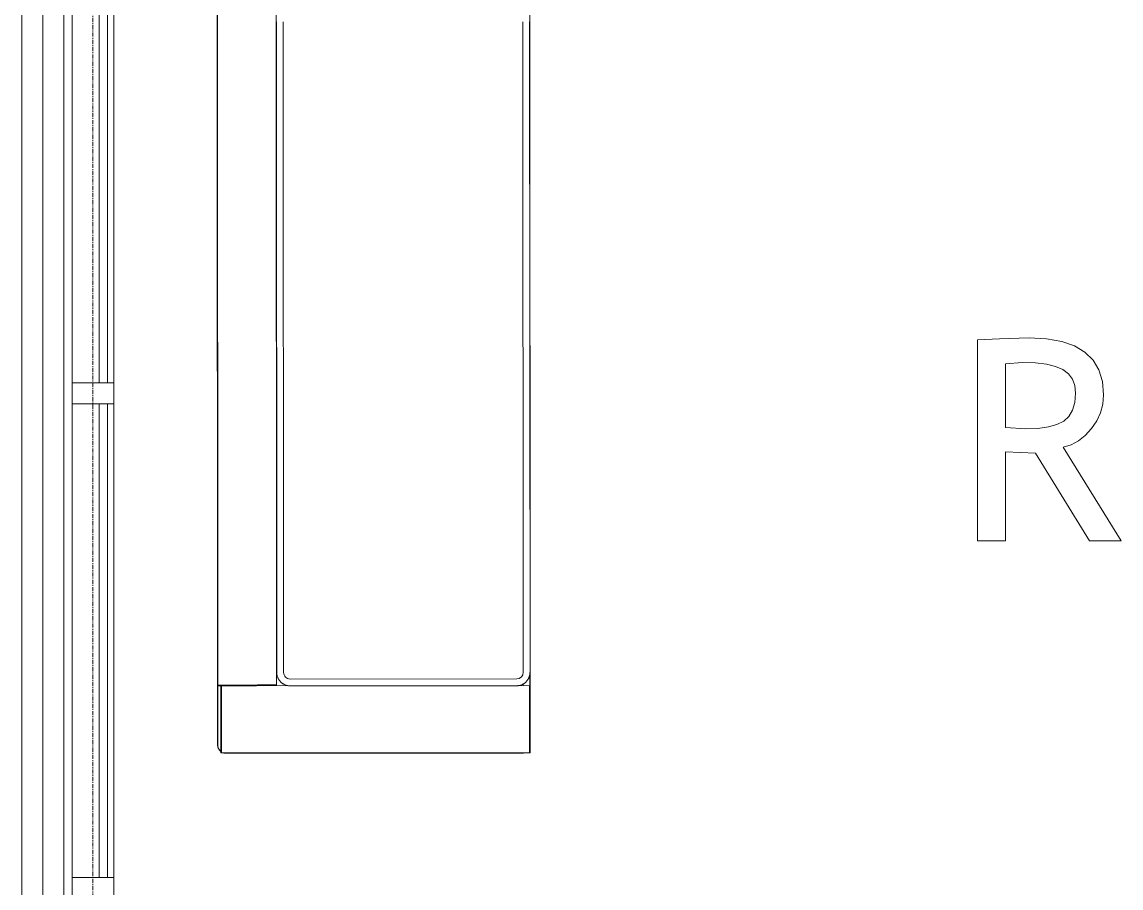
# Model space of a CAD drawing. Header units: inches. Extents: x -1714 to 1984, y -1043 to 970.
# Drawn here: x -1413.4 to -1281.6, y -110.1 to -6.3 of the extents above; entities that cross this region are included whole.
import ezdxf

# ---------------------------------------------------------------- set-up
doc = ezdxf.new("R2010")
doc.units = ezdxf.units.IN
doc.header["$MEASUREMENT"] = 0
doc.linetypes.add('Grid Line 1_2_', pattern=[0.875, 0.5, -0.125, 0.125, -0.125])
for name, color, linetype, lineweight in [('A-GENM', 13, 'Continuous', 9), ('A-GLAZ-CURT', 52, 'Continuous', 9), ('A-GLAZ-CWMG', 51, 'Continuous', 9), ('I-FURN', 30, 'Continuous', 9), ('Q-SPCQ', 91, 'Continuous', 9), ('S-BEAM', 12, 'Continuous', 9), ('S-GRID', 1, 'Continuous', 9)]:
    doc.layers.add(name, color=color, linetype=linetype, lineweight=lineweight)

# ---------------------------------------------------------------- blocks, each defined once
blk = doc.blocks.new('System Panel - Glazed-1362950-L2 - Architectural')
at = {"layer": 'A-GLAZ-CURT', "lineweight": 13}
for p, q in [((28.42, 1.75), (-28.42, 1.75)), ((-28.42, 1.75), (-28.42, 0.75)), ((28.42, 0.75), (28.42, 1.75)), ((-28.42, 0.75), (28.42, 0.75))]:
    blk.add_line(p, q, dxfattribs=at)
blk = doc.blocks.new('Rectangular Mullion - 2_5_ x 5_ rectangular-1362946-L2 - Architectural')
at = {"layer": 'A-GLAZ-CWMG'}
for p, q in [((-1407.35, 9.79), (-1407.35, 66.63)), ((-1402.35, 9.79), (-1402.35, 66.63))]:
    blk.add_line(p, q, dxfattribs=at)
blk = doc.blocks.new('Rectangular Mullion - 2_5_ x 5_ rectangular-1362690-L2 - Architectural')
at = {"layer": 'A-GLAZ-CWMG', "lineweight": 20}
for p, q in [((-1.25, 2.5), (1.25, 2.5)), ((-1.25, -2.5), (-1.25, 2.5)), ((1.25, 2.5), (1.25, -2.5)), ((1.25, -2.5), (-1.25, -2.5))]:
    blk.add_line(p, q, dxfattribs=at)
blk = doc.blocks.new('Kawneer Versoleil Sunshade - 6_ Blade At 5_-1422621-L2 - Architectural')
at = {"layer": 'A-GENM'}
for p, q in [((186.87, 2.5), (-180.25, 2.5)), ((186.87, 2.5), (-180.25, 2.5)), ((-180.25, -2.5), (186.87, -2.5))]:
    blk.add_line(p, q, dxfattribs=at)
at = {"layer": 'S-BEAM'}
for p, q in [((186.87, 2.5), (-180.25, 2.5)), ((-180.25, 0), (186.87, 0)), ((-180.25, -2.5), (186.87, -2.5))]:
    blk.add_line(p, q, dxfattribs=at)
blk = doc.blocks.new('3_Seater_Sofa_-_Fully_Parametric_16203 _1_ - 3_Seater_Sofa_-_Fully_Parametric_16203 _1_-1473010-L2 - Architectural')
at = {"layer": 'I-FURN'}
for p, q in [((81.95, 37.44), (-81.95, 37.44)), ((79.58, 37.43), (1.57, 37.43)), ((79.68, 37.4), (79.62, 37.4)), ((81.16, 37.4), (79.79, 37.4)), ((81.16, 37.4), (81.16, 3.92)), ((82.65, 37.4), (81.16, 37.4)), ((85.88, 37.44), (81.95, 37.44)), ((83.24, 37.4), (82.65, 37.4)), ((88.55, 37.4), (83.24, 37.4)), ((87.24, 37.44), (86.22, 37.44)), ((88.44, 37.44), (87.57, 37.44)), ((88.54, 37.4), (88.5, 37.41)), ((89.03, 37.4), (88.55, 37.4)), ((89.23, 37.4), (89.03, 37.4)), ((89.23, 0.39), (89.23, 37.4)), ((79.58, 36.61), (1.57, 36.61)), ((79.58, 36.61), (1.57, 36.61)), ((80.37, 8.66), (80.37, 35.83)), ((80.37, 8.66), (80.37, 35.83)), ((81.16, 36.61), (80.97, 36.61)), ((81.16, 36.61), (80.97, 36.61)), ((81.18, 8.66), (81.18, 35.83)), ((89.27, 0.98), (89.27, 36.42)), ((81.12, 7.03), (-81.12, 7.03)), ((1.57, 7.87), (79.58, 7.87)), ((1.57, 7.87), (79.58, 7.87)), ((1.57, 7.06), (79.58, 7.06)), ((81.12, 4.66), (81.12, 7.03)), ((81.12, 4.12), (81.12, 4.66)), ((81.12, 3.92), (81.12, 4.11)), ((81.08, 3.92), (81.08, 0.79)), ((81.12, 3.92), (81.12, 0.79)), ((81.16, 0.79), (81.16, 3.92)), ((81.12, 0.58), (81.12, 0.79)), ((81.12, 0), (81.12, 0.52)), ((81.12, 0), (88.25, 0)), ((81.16, 0.79), (81.16, 0.39)), ((81.16, 0.39), (82.65, 0.39)), ((81.2, 0.43), (81.2, 0.43)), ((81.95, 0.35), (84.21, 0.35)), ((82.65, 0.39), (83.24, 0.39)), ((83.24, 0.39), (88.55, 0.39)), ((84.54, 0.35), (85.55, 0.35)), ((85.89, 0.35), (88.44, 0.35)), ((88.55, 0.39), (89.03, 0.39)), ((89.03, 0.39), (89.23, 0.39)), ((-88.25, -0.04), (88.25, -0.04)), ((-81.12, 0), (81.12, 0))]:
    blk.add_line(p, q, dxfattribs=at)
at = {"layer": 'I-FURN', "flags": 128}
for points in [[(81.18, 35.83), (81.18, 35.89), (81.18, 35.95), (81.17, 36.02), (81.16, 36.08), (81.15, 36.14), (81.14, 36.21), (81.12, 36.27), (81.1, 36.33), (81.08, 36.39), (81.06, 36.45), (81.03, 36.51), (81, 36.57), (80.97, 36.62), (80.94, 36.68), (80.91, 36.73), (80.87, 36.78), (80.83, 36.83), (80.79, 36.88), (80.74, 36.93), (80.7, 36.97), (80.65, 37.02), (80.6, 37.06), (80.55, 37.1), (80.5, 37.14), (80.45, 37.17), (80.39, 37.21), (80.34, 37.24), (80.28, 37.27), (80.22, 37.29), (80.16, 37.32), (80.1, 37.34), (80.04, 37.36), (79.98, 37.38), (79.92, 37.39), (79.86, 37.4), (79.79, 37.41), (79.73, 37.42), (79.67, 37.42), (79.6, 37.43), (79.58, 37.43)], [(81.18, 35.83), (81.18, 35.89), (81.18, 35.95), (81.17, 36.02), (81.16, 36.08), (81.15, 36.14), (81.14, 36.21), (81.12, 36.27), (81.1, 36.33), (81.08, 36.39), (81.06, 36.45), (81.03, 36.51), (81, 36.57), (80.97, 36.62), (80.94, 36.68), (80.91, 36.73), (80.87, 36.78), (80.83, 36.83), (80.79, 36.88), (80.74, 36.93), (80.7, 36.97), (80.65, 37.02), (80.6, 37.06), (80.55, 37.1), (80.5, 37.14), (80.45, 37.17), (80.39, 37.21), (80.34, 37.24), (80.28, 37.27), (80.22, 37.29), (80.16, 37.32), (80.1, 37.34), (80.04, 37.36), (79.98, 37.38), (79.92, 37.39), (79.86, 37.4), (79.79, 37.41), (79.73, 37.42), (79.67, 37.42), (79.6, 37.43)], [(81.16, 37.4), (81.16, 37.4), (81.16, 37.4), (81.16, 37.41), (81.16, 37.41), (81.16, 37.41), (81.16, 37.41), (81.16, 37.41), (81.16, 37.41), (81.16, 37.42), (81.16, 37.42), (81.16, 37.42), (81.16, 37.42), (81.16, 37.42), (81.17, 37.42), (81.17, 37.42), (81.17, 37.43), (81.17, 37.43), (81.17, 37.43), (81.17, 37.43), (81.17, 37.43), (81.17, 37.43), (81.17, 37.43), (81.18, 37.43), (81.18, 37.43), (81.18, 37.43), (81.18, 37.44), (81.18, 37.44), (81.18, 37.44), (81.18, 37.44), (81.18, 37.44), (81.19, 37.44), (81.19, 37.44), (81.19, 37.44), (81.19, 37.44), (81.19, 37.44), (81.19, 37.44), (81.2, 37.44), (81.2, 37.44), (81.2, 37.44), (81.2, 37.44)], [(81.2, 37.36), (81.2, 37.36), (81.19, 37.36), (81.19, 37.36), (81.19, 37.36), (81.19, 37.36), (81.19, 37.36), (81.19, 37.36), (81.19, 37.36), (81.18, 37.37), (81.18, 37.37), (81.18, 37.37), (81.18, 37.37), (81.18, 37.37), (81.18, 37.37), (81.18, 37.37), (81.17, 37.37), (81.17, 37.37), (81.17, 37.37), (81.17, 37.37), (81.17, 37.38), (81.17, 37.38), (81.17, 37.38), (81.17, 37.38), (81.17, 37.38), (81.17, 37.38), (81.16, 37.38), (81.16, 37.38), (81.16, 37.39), (81.16, 37.39), (81.16, 37.39), (81.16, 37.39), (81.16, 37.39), (81.16, 37.39), (81.16, 37.39), (81.16, 37.4), (81.16, 37.4), (81.16, 37.4), (81.16, 37.4), (81.16, 37.4)], [(81.2, 37.44), (81.2, 37.44), (81.2, 37.44), (81.2, 37.44), (81.21, 37.44), (81.21, 37.44), (81.22, 37.44), (81.23, 37.44), (81.24, 37.44), (81.25, 37.44), (81.26, 37.44), (81.27, 37.44), (81.28, 37.44), (81.3, 37.44), (81.31, 37.44), (81.33, 37.44), (81.35, 37.44), (81.37, 37.44), (81.38, 37.44), (81.4, 37.44), (81.43, 37.44), (81.45, 37.44), (81.47, 37.44), (81.49, 37.44), (81.52, 37.44), (81.54, 37.44), (81.57, 37.44), (81.59, 37.44), (81.62, 37.44), (81.65, 37.44), (81.68, 37.44), (81.7, 37.44), (81.73, 37.44), (81.76, 37.44), (81.79, 37.44), (81.82, 37.44), (81.85, 37.44), (81.88, 37.44), (81.91, 37.44), (81.94, 37.44), (81.95, 37.44)], [(82.68, 37.44), (82.37, 37.44), (82.09, 37.44), (81.85, 37.44), (81.64, 37.44), (81.48, 37.44), (81.35, 37.44), (81.26, 37.44), (81.21, 37.44), (81.2, 37.44)], [(81.2, 37.36), (81.2, 37.36), (81.2, 37.36)], [(81.2, 37.36), (81.22, 37.36), (81.28, 37.36), (81.37, 37.36), (81.51, 37.36), (81.68, 37.36), (81.9, 37.36), (82.15, 37.36), (82.43, 37.36), (82.68, 37.36)], [(83.25, 37.44), (83.22, 37.44), (83.19, 37.44), (83.16, 37.44), (83.13, 37.44), (83.1, 37.44), (83.08, 37.44), (83.05, 37.44), (83.02, 37.44), (83, 37.44), (82.97, 37.44), (82.95, 37.44), (82.92, 37.44), (82.9, 37.44), (82.88, 37.44), (82.86, 37.44), (82.83, 37.44), (82.82, 37.44), (82.8, 37.44), (82.78, 37.44), (82.76, 37.44), (82.75, 37.44), (82.73, 37.44), (82.72, 37.44), (82.7, 37.44), (82.69, 37.44), (82.68, 37.44)], [(82.68, 37.36), (82.7, 37.36), (82.71, 37.36), (82.72, 37.36), (82.73, 37.36), (82.75, 37.36), (82.77, 37.36), (82.78, 37.36), (82.8, 37.36), (82.82, 37.36), (82.84, 37.36), (82.86, 37.36), (82.88, 37.36), (82.91, 37.36), (82.93, 37.36), (82.95, 37.36), (82.98, 37.36), (83, 37.36), (83.03, 37.36), (83.06, 37.36), (83.08, 37.36), (83.11, 37.36), (83.14, 37.36), (83.17, 37.36), (83.2, 37.36), (83.22, 37.36), (83.25, 37.36)], [(88.54, 37.44), (87.79, 37.44), (87.03, 37.44), (86.28, 37.44), (85.52, 37.44), (84.77, 37.44), (84.02, 37.44), (83.27, 37.44), (83.25, 37.44)], [(83.25, 37.36), (83.99, 37.36), (84.74, 37.36), (85.5, 37.36), (86.25, 37.36), (87.01, 37.36), (87.76, 37.36), (88.52, 37.36), (88.54, 37.36)], [(88.44, 37.44), (88.47, 37.44), (88.5, 37.44), (88.53, 37.44), (88.56, 37.44), (88.59, 37.44), (88.62, 37.44)], [(89.01, 37.44), (88.97, 37.44), (88.92, 37.44), (88.88, 37.44), (88.83, 37.44), (88.79, 37.44), (88.74, 37.44), (88.7, 37.44), (88.65, 37.44), (88.6, 37.44), (88.56, 37.44), (88.54, 37.44)], [(88.54, 37.36), (88.59, 37.36), (88.64, 37.36), (88.69, 37.36), (88.73, 37.36), (88.78, 37.36), (88.82, 37.36), (88.87, 37.36), (88.91, 37.36), (88.95, 37.36), (89, 37.36), (89.01, 37.36)], [(88.96, 37.44), (88.98, 37.44), (89, 37.44), (89.02, 37.44), (89.04, 37.44), (89.06, 37.44), (89.07, 37.44), (89.09, 37.44), (89.1, 37.44), (89.12, 37.44), (89.13, 37.44), (89.14, 37.44), (89.15, 37.44), (89.16, 37.44), (89.17, 37.44), (89.17, 37.44), (89.18, 37.44), (89.18, 37.44), (89.19, 37.44), (89.19, 37.44), (89.19, 37.44)], [(89.19, 37.44), (89.19, 37.44), (89.19, 37.44), (89.19, 37.44), (89.19, 37.44), (89.18, 37.44), (89.18, 37.44), (89.18, 37.44), (89.17, 37.44), (89.17, 37.44), (89.16, 37.44), (89.16, 37.44), (89.15, 37.44), (89.14, 37.44), (89.14, 37.44), (89.13, 37.44), (89.12, 37.44), (89.11, 37.44), (89.1, 37.44), (89.09, 37.44), (89.08, 37.44), (89.07, 37.44), (89.06, 37.44), (89.05, 37.44), (89.04, 37.44), (89.03, 37.44), (89.02, 37.44), (89.01, 37.44)], [(89.01, 37.36), (89.02, 37.36), (89.03, 37.36), (89.04, 37.36), (89.05, 37.36), (89.07, 37.36), (89.08, 37.36), (89.09, 37.36), (89.1, 37.36), (89.11, 37.36), (89.11, 37.36), (89.12, 37.36), (89.13, 37.36), (89.14, 37.36), (89.15, 37.36), (89.15, 37.36), (89.16, 37.36), (89.16, 37.36), (89.17, 37.36), (89.17, 37.36), (89.18, 37.36), (89.18, 37.36), (89.18, 37.36), (89.19, 37.36), (89.19, 37.36), (89.19, 37.36), (89.19, 37.36), (89.19, 37.36)], [(89.19, 37.44), (89.19, 37.44), (89.19, 37.44), (89.2, 37.44), (89.2, 37.44), (89.2, 37.44), (89.2, 37.44), (89.2, 37.44), (89.2, 37.44), (89.21, 37.44), (89.21, 37.44), (89.21, 37.44), (89.21, 37.44), (89.21, 37.44), (89.21, 37.43), (89.21, 37.43), (89.21, 37.43), (89.22, 37.43), (89.22, 37.43), (89.22, 37.43), (89.22, 37.43), (89.22, 37.43), (89.22, 37.43), (89.22, 37.43), (89.22, 37.42), (89.22, 37.42), (89.23, 37.42), (89.23, 37.42), (89.23, 37.42), (89.23, 37.42), (89.23, 37.42), (89.23, 37.41), (89.23, 37.41), (89.23, 37.41), (89.23, 37.41), (89.23, 37.41), (89.23, 37.41), (89.23, 37.41), (89.23, 37.4)], [(89.27, 36.42), (89.27, 36.46), (89.27, 36.5), (89.26, 36.54), (89.26, 36.58), (89.25, 36.62), (89.24, 36.66), (89.23, 36.7)], [(89.27, 36.42), (89.27, 36.46), (89.27, 36.5), (89.26, 36.54), (89.26, 36.58), (89.25, 36.62)], [(1.56, 7.06), (1.57, 7.06)], [(79.58, 7.06), (79.65, 7.06), (79.71, 7.07), (79.78, 7.07), (79.84, 7.08), (79.9, 7.09), (79.97, 7.11), (80.03, 7.12), (80.09, 7.14), (80.15, 7.16), (80.21, 7.19), (80.27, 7.21), (80.32, 7.24), (80.38, 7.27), (80.43, 7.31), (80.49, 7.34), (80.54, 7.38), (80.59, 7.42), (80.64, 7.46), (80.69, 7.5), (80.73, 7.55), (80.78, 7.59), (80.82, 7.64), (80.86, 7.69), (80.9, 7.74), (80.93, 7.8), (80.96, 7.85), (81, 7.91), (81.02, 7.96), (81.05, 8.02), (81.08, 8.08), (81.1, 8.14), (81.12, 8.2), (81.13, 8.26), (81.15, 8.33), (81.16, 8.39), (81.17, 8.45), (81.18, 8.52), (81.18, 8.58), (81.18, 8.64), (81.18, 8.66)], [(79.58, 7.06), (79.65, 7.06), (79.71, 7.07), (79.78, 7.07), (79.84, 7.08), (79.9, 7.09), (79.97, 7.11), (80.03, 7.12), (80.09, 7.14), (80.15, 7.16), (80.21, 7.19), (80.27, 7.21), (80.32, 7.24), (80.38, 7.27), (80.43, 7.31), (80.49, 7.34), (80.54, 7.38), (80.59, 7.42), (80.64, 7.46), (80.69, 7.5), (80.73, 7.55), (80.78, 7.59), (80.82, 7.64), (80.86, 7.69), (80.9, 7.74), (80.93, 7.8), (80.96, 7.85), (81, 7.91), (81.02, 7.96), (81.05, 8.02), (81.08, 8.08), (81.1, 8.14), (81.12, 8.2), (81.13, 8.26), (81.15, 8.33), (81.16, 8.39), (81.17, 8.45), (81.18, 8.52), (81.18, 8.58), (81.18, 8.64)], [(81.08, 6.99), (81.08, 6.99), (81.08, 6.99), (81.08, 6.99), (81.08, 6.99), (81.08, 6.99), (81.08, 7), (81.08, 7), (81.08, 7), (81.08, 7), (81.08, 7), (81.08, 7), (81.09, 7.01), (81.09, 7.01), (81.09, 7.01), (81.09, 7.01), (81.09, 7.01), (81.09, 7.01), (81.09, 7.01), (81.09, 7.01), (81.09, 7.02), (81.09, 7.02), (81.1, 7.02), (81.1, 7.02), (81.1, 7.02), (81.1, 7.02), (81.1, 7.02), (81.1, 7.02), (81.1, 7.02), (81.1, 7.02), (81.11, 7.02), (81.11, 7.02), (81.11, 7.02), (81.11, 7.03), (81.11, 7.03), (81.11, 7.03), (81.12, 7.03), (81.12, 7.03), (81.12, 7.03), (81.12, 7.03), (81.12, 7.03), (81.12, 7.03), (81.12, 7.03), (81.13, 7.03), (81.13, 7.03), (81.13, 7.03), (81.13, 7.02), (81.13, 7.02), (81.13, 7.02), (81.14, 7.02), (81.14, 7.02), (81.14, 7.02), (81.14, 7.02), (81.14, 7.02), (81.14, 7.02), (81.14, 7.02), (81.14, 7.02), (81.15, 7.02), (81.15, 7.02), (81.15, 7.01), (81.15, 7.01), (81.15, 7.01), (81.15, 7.01), (81.15, 7.01), (81.15, 7.01), (81.15, 7.01), (81.15, 7.01), (81.16, 7), (81.16, 7), (81.16, 7), (81.16, 7), (81.16, 7), (81.16, 7), (81.16, 7), (81.16, 6.99), (81.16, 6.99), (81.16, 6.99), (81.16, 6.99), (81.16, 6.99), (81.16, 6.99)], [(81.08, 6.99), (81.08, 6.95), (81.08, 6.85), (81.08, 6.67), (81.08, 6.42), (81.08, 6.11), (81.08, 5.72), (81.08, 5.27), (81.08, 4.75), (81.08, 4.63)], [(81.08, 6.9), (81.08, 6.98), (81.08, 6.99)], [(81.16, 6.99), (81.16, 6.95), (81.16, 6.9)], [(81.16, 4.63), (81.16, 5.16), (81.16, 5.63), (81.16, 6.03), (81.16, 6.36), (81.16, 6.62), (81.16, 6.81), (81.16, 6.93), (81.16, 6.99), (81.16, 6.99)], [(81.08, 4.63), (81.08, 4.62), (81.08, 4.61), (81.08, 4.59), (81.08, 4.58), (81.08, 4.56), (81.08, 4.55), (81.08, 4.53), (81.08, 4.51), (81.08, 4.5), (81.08, 4.48), (81.08, 4.46), (81.08, 4.44), (81.08, 4.41), (81.08, 4.39), (81.08, 4.37), (81.08, 4.34), (81.08, 4.32), (81.08, 4.29), (81.08, 4.27), (81.08, 4.24), (81.08, 4.21), (81.08, 4.18), (81.08, 4.16), (81.08, 4.13), (81.08, 4.1), (81.08, 4.07), (81.08, 4.04), (81.08, 4.01), (81.08, 3.98), (81.08, 3.95), (81.08, 3.92), (81.08, 3.92)], [(81.16, 3.92), (81.16, 3.95), (81.16, 3.98), (81.16, 4.01), (81.16, 4.04), (81.16, 4.07), (81.16, 4.1), (81.16, 4.13), (81.16, 4.15), (81.16, 4.18), (81.16, 4.21), (81.16, 4.24), (81.16, 4.26), (81.16, 4.29), (81.16, 4.32), (81.16, 4.34), (81.16, 4.37), (81.16, 4.39), (81.16, 4.41), (81.16, 4.43), (81.16, 4.46), (81.16, 4.48), (81.16, 4.5), (81.16, 4.51), (81.16, 4.53), (81.16, 4.55), (81.16, 4.56), (81.16, 4.58), (81.16, 4.59), (81.16, 4.6), (81.16, 4.62), (81.16, 4.63), (81.16, 4.63)], [(81.08, 0.79), (81.08, 0.76), (81.08, 0.73), (81.08, 0.7), (81.08, 0.67), (81.08, 0.64), (81.08, 0.61), (81.08, 0.58), (81.08, 0.55), (81.08, 0.52), (81.08, 0.5), (81.08, 0.47), (81.08, 0.44), (81.08, 0.42), (81.08, 0.39), (81.08, 0.37), (81.08, 0.34), (81.08, 0.32), (81.08, 0.29), (81.08, 0.27), (81.08, 0.25), (81.08, 0.23), (81.08, 0.21), (81.08, 0.19), (81.08, 0.17), (81.08, 0.16), (81.08, 0.14), (81.08, 0.13), (81.08, 0.11), (81.08, 0.1), (81.08, 0.09), (81.08, 0.08), (81.08, 0.07), (81.08, 0.06), (81.08, 0.06), (81.08, 0.05), (81.08, 0.05), (81.08, 0.04), (81.08, 0.04), (81.08, 0.04)], [(81.16, 0.04), (81.16, 0.04), (81.16, 0.04), (81.16, 0.03), (81.16, 0.03), (81.16, 0.03), (81.16, 0.03), (81.16, 0.03), (81.16, 0.03), (81.16, 0.03), (81.16, 0.02), (81.16, 0.02), (81.16, 0.02), (81.15, 0.02), (81.15, 0.02), (81.15, 0.02), (81.15, 0.02), (81.15, 0.01), (81.15, 0.01), (81.15, 0.01), (81.15, 0.01), (81.15, 0.01), (81.15, 0.01), (81.14, 0.01), (81.14, 0.01), (81.14, 0.01), (81.14, 0.01), (81.14, 0), (81.14, 0), (81.14, 0), (81.13, 0), (81.13, 0), (81.13, 0), (81.13, 0), (81.13, 0), (81.13, 0), (81.13, 0), (81.12, 0), (81.12, 0)], [(81.16, 0.04), (81.16, 0.04), (81.16, 0.04), (81.16, 0.04), (81.16, 0.05), (81.16, 0.05), (81.16, 0.06), (81.16, 0.07), (81.16, 0.08), (81.16, 0.09), (81.16, 0.1), (81.16, 0.11), (81.16, 0.12), (81.16, 0.14), (81.16, 0.15), (81.16, 0.17), (81.16, 0.19), (81.16, 0.21), (81.16, 0.23), (81.16, 0.25), (81.16, 0.27), (81.16, 0.29), (81.16, 0.31), (81.16, 0.33), (81.16, 0.36), (81.16, 0.38), (81.16, 0.41), (81.16, 0.43), (81.16, 0.46), (81.16, 0.49), (81.16, 0.52), (81.16, 0.54), (81.16, 0.57), (81.16, 0.6), (81.16, 0.63), (81.16, 0.66), (81.16, 0.69), (81.16, 0.72), (81.16, 0.75), (81.16, 0.78), (81.16, 0.79)], [(81.16, 0.39), (81.16, 0.4), (81.16, 0.4), (81.16, 0.4), (81.16, 0.4), (81.16, 0.4), (81.16, 0.4), (81.16, 0.4), (81.16, 0.41), (81.16, 0.41), (81.16, 0.41), (81.16, 0.41), (81.16, 0.41), (81.16, 0.41), (81.17, 0.41), (81.17, 0.42), (81.17, 0.42), (81.17, 0.42), (81.17, 0.42), (81.17, 0.42), (81.17, 0.42), (81.17, 0.42), (81.17, 0.42), (81.18, 0.43), (81.18, 0.43), (81.18, 0.43), (81.18, 0.43), (81.18, 0.43), (81.18, 0.43), (81.18, 0.43), (81.18, 0.43), (81.19, 0.43), (81.19, 0.43), (81.19, 0.43), (81.19, 0.43), (81.19, 0.43), (81.19, 0.43), (81.2, 0.43), (81.2, 0.43), (81.2, 0.43)], [(81.2, 0.35), (81.2, 0.35), (81.2, 0.35), (81.19, 0.35), (81.19, 0.35), (81.19, 0.36), (81.19, 0.36), (81.19, 0.36), (81.19, 0.36), (81.19, 0.36), (81.18, 0.36), (81.18, 0.36), (81.18, 0.36), (81.18, 0.36), (81.18, 0.36), (81.18, 0.36), (81.18, 0.36), (81.17, 0.36), (81.17, 0.36), (81.17, 0.37), (81.17, 0.37), (81.17, 0.37), (81.17, 0.37), (81.17, 0.37), (81.17, 0.37), (81.17, 0.37), (81.17, 0.37), (81.16, 0.38), (81.16, 0.38), (81.16, 0.38), (81.16, 0.38), (81.16, 0.38), (81.16, 0.38), (81.16, 0.38), (81.16, 0.39), (81.16, 0.39), (81.16, 0.39), (81.16, 0.39), (81.16, 0.39), (81.16, 0.39), (81.16, 0.39)], [(81.16, 0.39), (81.16, 0.37), (81.16, 0.34), (81.16, 0.32), (81.16, 0.29), (81.16, 0.27), (81.16, 0.25), (81.16, 0.23), (81.16, 0.21), (81.16, 0.19), (81.16, 0.17), (81.16, 0.16), (81.16, 0.14), (81.16, 0.13), (81.16, 0.11), (81.16, 0.1), (81.16, 0.09), (81.16, 0.08), (81.16, 0.07), (81.16, 0.06), (81.16, 0.06), (81.16, 0.05), (81.16, 0.05), (81.16, 0.04), (81.16, 0.04), (81.16, 0.04)], [(82.68, 0.43), (82.37, 0.43), (82.09, 0.43), (81.85, 0.43), (81.64, 0.43), (81.48, 0.43), (81.35, 0.43), (81.26, 0.43), (81.21, 0.43), (81.2, 0.43)], [(81.95, 0.35), (81.92, 0.35), (81.89, 0.35), (81.86, 0.35), (81.83, 0.35), (81.8, 0.35), (81.77, 0.35), (81.74, 0.35), (81.71, 0.35), (81.68, 0.35), (81.66, 0.35), (81.63, 0.35), (81.6, 0.35), (81.58, 0.35), (81.55, 0.35), (81.52, 0.35), (81.5, 0.35), (81.48, 0.35), (81.45, 0.35), (81.43, 0.35), (81.41, 0.35), (81.39, 0.35), (81.37, 0.35), (81.35, 0.35), (81.33, 0.35), (81.32, 0.35), (81.3, 0.35), (81.29, 0.35), (81.27, 0.35), (81.26, 0.35), (81.25, 0.35), (81.24, 0.35), (81.23, 0.35), (81.22, 0.35), (81.22, 0.35), (81.21, 0.35), (81.21, 0.35), (81.2, 0.35), (81.2, 0.35), (81.2, 0.35)], [(81.2, 0.35), (81.22, 0.35), (81.28, 0.35), (81.37, 0.35), (81.51, 0.35), (81.68, 0.35), (81.9, 0.35), (82.15, 0.35), (82.43, 0.35), (82.68, 0.35)], [(83.25, 0.43), (83.22, 0.43), (83.19, 0.43), (83.16, 0.43), (83.13, 0.43), (83.1, 0.43), (83.08, 0.43), (83.05, 0.43), (83.02, 0.43), (83, 0.43), (82.97, 0.43), (82.95, 0.43), (82.92, 0.43), (82.9, 0.43), (82.88, 0.43), (82.86, 0.43), (82.83, 0.43), (82.82, 0.43), (82.8, 0.43), (82.78, 0.43), (82.76, 0.43), (82.75, 0.43), (82.73, 0.43), (82.72, 0.43), (82.7, 0.43), (82.69, 0.43), (82.68, 0.43)], [(82.68, 0.35), (82.7, 0.35), (82.71, 0.35), (82.72, 0.35), (82.73, 0.35), (82.75, 0.35), (82.77, 0.35), (82.78, 0.35), (82.8, 0.35), (82.82, 0.35), (82.84, 0.35), (82.86, 0.35), (82.88, 0.35), (82.91, 0.35), (82.93, 0.35), (82.95, 0.35), (82.98, 0.35), (83, 0.35), (83.03, 0.35), (83.06, 0.35), (83.08, 0.35), (83.11, 0.35), (83.14, 0.35), (83.17, 0.35), (83.2, 0.35), (83.22, 0.35), (83.25, 0.35)], [(88.54, 0.43), (87.79, 0.43), (87.03, 0.43), (86.28, 0.43), (85.52, 0.43), (84.77, 0.43), (84.02, 0.43), (83.27, 0.43), (83.25, 0.43)], [(83.25, 0.35), (83.99, 0.35), (84.74, 0.35), (85.5, 0.35), (86.25, 0.35), (87.01, 0.35), (87.76, 0.35), (88.52, 0.35), (88.54, 0.35)], [(88.25, -0.04), (88.29, -0.04), (88.33, -0.04), (88.37, -0.03), (88.41, -0.03), (88.45, -0.02), (88.49, -0.01), (88.53, 0), (88.57, 0.01), (88.61, 0.03), (88.64, 0.04), (88.68, 0.06), (88.72, 0.08), (88.75, 0.1), (88.79, 0.12), (88.82, 0.14), (88.86, 0.16), (88.89, 0.19), (88.92, 0.21), (88.95, 0.24), (88.98, 0.27), (89.01, 0.3), (89.04, 0.33), (89.06, 0.36), (89.08, 0.4)], [(88.63, 0.35), (88.6, 0.35), (88.57, 0.35), (88.54, 0.35), (88.51, 0.35), (88.48, 0.35), (88.45, 0.35), (88.44, 0.35)], [(89.01, 0.43), (88.97, 0.43), (88.92, 0.43), (88.88, 0.43), (88.83, 0.43), (88.79, 0.43), (88.74, 0.43), (88.7, 0.43), (88.65, 0.43), (88.6, 0.43), (88.56, 0.43), (88.54, 0.43)], [(88.54, 0.35), (88.59, 0.35), (88.64, 0.35), (88.69, 0.35), (88.73, 0.35), (88.78, 0.35), (88.82, 0.35), (88.87, 0.35), (88.91, 0.35), (88.95, 0.35), (89, 0.35), (89.01, 0.35)], [(88.82, 0.14), (88.86, 0.16), (88.89, 0.19), (88.92, 0.21), (88.95, 0.24), (88.98, 0.27), (89.01, 0.3), (89.04, 0.33), (89.06, 0.36), (89.08, 0.4)], [(89.19, 0.35), (89.19, 0.35), (89.19, 0.35), (89.19, 0.35), (89.18, 0.35), (89.18, 0.35), (89.17, 0.35), (89.16, 0.35), (89.15, 0.35), (89.14, 0.35), (89.13, 0.35), (89.12, 0.35), (89.11, 0.35), (89.09, 0.35), (89.08, 0.35), (89.06, 0.35), (89.04, 0.35), (89.02, 0.35), (89.01, 0.35), (88.99, 0.35), (88.96, 0.35), (88.94, 0.35)], [(89.19, 0.43), (89.19, 0.43), (89.19, 0.43), (89.19, 0.43), (89.19, 0.43), (89.18, 0.43), (89.18, 0.43), (89.18, 0.43), (89.17, 0.43), (89.17, 0.43), (89.16, 0.43), (89.16, 0.43), (89.15, 0.43), (89.14, 0.43), (89.14, 0.43), (89.13, 0.43), (89.12, 0.43), (89.11, 0.43), (89.1, 0.43), (89.09, 0.43), (89.08, 0.43), (89.07, 0.43), (89.06, 0.43), (89.05, 0.43), (89.04, 0.43), (89.03, 0.43), (89.02, 0.43), (89.01, 0.43)], [(89.01, 0.35), (89.02, 0.35), (89.03, 0.35), (89.04, 0.35), (89.05, 0.35), (89.07, 0.35), (89.08, 0.35), (89.09, 0.35), (89.1, 0.35), (89.11, 0.35), (89.11, 0.35), (89.12, 0.35), (89.13, 0.35), (89.14, 0.35), (89.15, 0.35), (89.15, 0.35), (89.16, 0.35), (89.16, 0.35), (89.17, 0.35), (89.17, 0.35), (89.18, 0.35), (89.18, 0.35), (89.18, 0.35), (89.19, 0.35), (89.19, 0.35), (89.19, 0.35), (89.19, 0.35), (89.19, 0.35)], [(89.23, 0.39), (89.23, 0.39), (89.23, 0.39), (89.23, 0.39), (89.23, 0.39), (89.23, 0.38), (89.23, 0.38), (89.23, 0.38), (89.23, 0.38), (89.23, 0.38), (89.23, 0.38), (89.23, 0.38), (89.23, 0.37), (89.22, 0.37), (89.22, 0.37), (89.22, 0.37), (89.22, 0.37), (89.22, 0.37), (89.22, 0.37), (89.22, 0.37), (89.22, 0.36), (89.22, 0.36), (89.21, 0.36), (89.21, 0.36), (89.21, 0.36), (89.21, 0.36), (89.21, 0.36), (89.21, 0.36), (89.21, 0.36), (89.21, 0.36), (89.2, 0.36), (89.2, 0.36), (89.2, 0.36), (89.2, 0.36), (89.2, 0.35), (89.2, 0.35), (89.19, 0.35), (89.19, 0.35), (89.19, 0.35), (89.19, 0.35)], [(89.23, 0.69), (89.24, 0.73), (89.25, 0.77), (89.25, 0.81), (89.26, 0.85), (89.27, 0.89), (89.27, 0.93), (89.27, 0.97), (89.27, 0.98)], [(89.25, 0.81), (89.26, 0.85), (89.27, 0.89), (89.27, 0.93), (89.27, 0.97), (89.27, 0.98)], [(88.25, -0.04), (88.29, -0.04), (88.33, -0.04), (88.37, -0.03), (88.41, -0.03), (88.45, -0.02)]]:
    blk.add_lwpolyline(points, dxfattribs=at)
at = {"layer": 'I-FURN'}
for centre, radius, start, end in [((79.58, 35.83), 0.787, 360, 90), ((79.58, 35.83), 0.787, 0, 90), ((79.58, 8.66), 0.787, 270, 360), ((79.58, 8.66), 0.787, 270, 360), ((88.25, 0.98), 0.984, 270, 278.8972), ((88.25, 0.98), 0.983, 270, 278.6625), ((88.25, 0.98), 0.983, 270, 278.6625), ((88.25, 0.98), 0.984, 270, 278.8972), ((88.25, 0.98), 0.983, 300, 315)]:
    blk.add_arc(centre, radius, start, end, dxfattribs=at)
for points in [[(81.13, 6.94), (81.13, 6.94), (81.14, 6.94), (81.14, 6.93), (81.15, 6.93), (81.15, 6.93), (81.16, 6.92), (81.16, 6.91), (81.16, 6.91), (81.16, 6.91), (81.16, 6.9)], [(81.16, 6.9), (81.16, 6.9), (81.16, 6.9), (81.16, 6.89), (81.16, 6.89), (81.15, 6.88), (81.15, 6.88), (81.14, 6.87), (81.14, 6.87), (81.13, 6.87), (81.13, 6.87)]]:
    blk.add_open_spline(points, degree=3, dxfattribs=at)

msp = doc.modelspace()

# ---------------------------------------------------------------- linework, layer by layer
at = {"layer": 'A-GENM'}
for p, q in [((-1296.12, -44.28), (-1298.75, -44.4)), ((-1298.75, -44.4), (-1298.75, -68.48)), ((-1292.57, -44.16), (-1296.12, -44.28)), ((-1290.48, -44.26), (-1292.57, -44.16)), ((-1288.67, -44.58), (-1290.48, -44.26)), ((-1287.13, -45.12), (-1288.67, -44.58)), ((-1285.88, -45.86), (-1287.13, -45.12)), ((-1284.9, -46.82), (-1285.88, -45.86)), ((-1295.39, -47.25), (-1293.35, -47.09)), ((-1295.39, -54.89), (-1295.39, -47.25)), ((-1293.35, -47.09), (-1291.81, -47.15)), ((-1291.81, -47.15), (-1290.5, -47.31)), ((-1290.5, -47.31), (-1289.4, -47.58)), ((-1284.21, -48), (-1284.9, -46.82)), ((-1289.4, -47.58), (-1288.53, -47.96)), ((-1288.53, -47.96), (-1287.86, -48.46)), ((-1287.86, -48.46), (-1287.39, -49.1)), ((-1283.79, -49.38), (-1284.21, -48)), ((-1287.39, -49.1), (-1287.1, -49.88)), ((-1287.1, -49.88), (-1287.01, -50.8)), ((-1283.65, -50.98), (-1283.79, -49.38)), ((-1287.01, -50.8), (-1287.09, -51.91)), ((-1283.74, -52.08), (-1283.65, -50.98)), ((-1287.09, -51.91), (-1287.36, -52.83)), ((-1284.01, -53.12), (-1283.74, -52.08)), ((-1287.81, -53.57), (-1288.43, -54.13)), ((-1287.36, -52.83), (-1287.81, -53.57)), ((-1284.46, -54.1), (-1284.01, -53.12)), ((-1292.97, -55.06), (-1295.39, -54.89)), ((-1291.52, -55), (-1292.97, -55.06)), ((-1290.27, -54.83), (-1291.52, -55)), ((-1289.24, -54.54), (-1290.27, -54.83)), ((-1288.43, -54.13), (-1289.24, -54.54)), ((-1285.84, -55.84), (-1285.09, -55.03)), ((-1285.09, -55.03), (-1284.46, -54.1)), ((-1287.55, -56.96), (-1286.66, -56.48)), ((-1286.66, -56.48), (-1285.84, -55.84)), ((-1295.39, -68.48), (-1295.39, -57.83)), ((-1295.39, -57.83), (-1291.81, -57.99)), ((-1288.51, -57.26), (-1287.55, -56.96)), ((-1281.55, -68.48), (-1288.51, -57.26)), ((-1291.81, -57.99), (-1285.33, -68.48)), ((-1298.75, -68.48), (-1295.39, -68.48)), ((-1285.33, -68.48), (-1281.55, -68.48))]:
    msp.add_line(p, q, dxfattribs=at)
at = {"layer": 'S-GRID', "linetype": 'Grid Line 1_2_'}
msp.add_line((-1404.85, -1043.15), (-1404.85, 921.91), dxfattribs=at)

# ---------------------------------------------------------------- block references
at = {"layer": 'A-GLAZ-CURT', "rotation": 269.9999999999999}
for p in [(-1404.85, -21.12), (-1404.85, -80.46)]:
    msp.add_blockref('System Panel - Glazed-1362950-L2 - Architectural', p, dxfattribs=at)
at = {"layer": 'A-GLAZ-CWMG'}
for p in [(0, -59.33), (0, -118.67)]:
    msp.add_blockref('Rectangular Mullion - 2_5_ x 5_ rectangular-1362946-L2 - Architectural', p, dxfattribs=at)
at = {"layer": 'A-GLAZ-CWMG', "extrusion": (0, 0, -1), "rotation": 270.0000000000001}
for p in [(1404.85, -50.79), (1404.85, -110.12)]:
    msp.add_blockref('Rectangular Mullion - 2_5_ x 5_ rectangular-1362690-L2 - Architectural', p, dxfattribs=at)
at = {"layer": 'I-FURN', "rotation": 270.0348497128835}
msp.add_blockref('3_Seater_Sofa_-_Fully_Parametric_16203 _1_ - 3_Seater_Sofa_-_Fully_Parametric_16203 _1_-1473010-L2 - Architectural', (-1389.9, -4.7), dxfattribs=at)
at = {"layer": 'Q-SPCQ', "rotation": 270.0000000000001}
msp.add_blockref('Kawneer Versoleil Sunshade - 6_ Blade At 5_-1422621-L2 - Architectural', (-1410.85, -53.04), dxfattribs=at)

doc.saveas('drawing.dxf')
